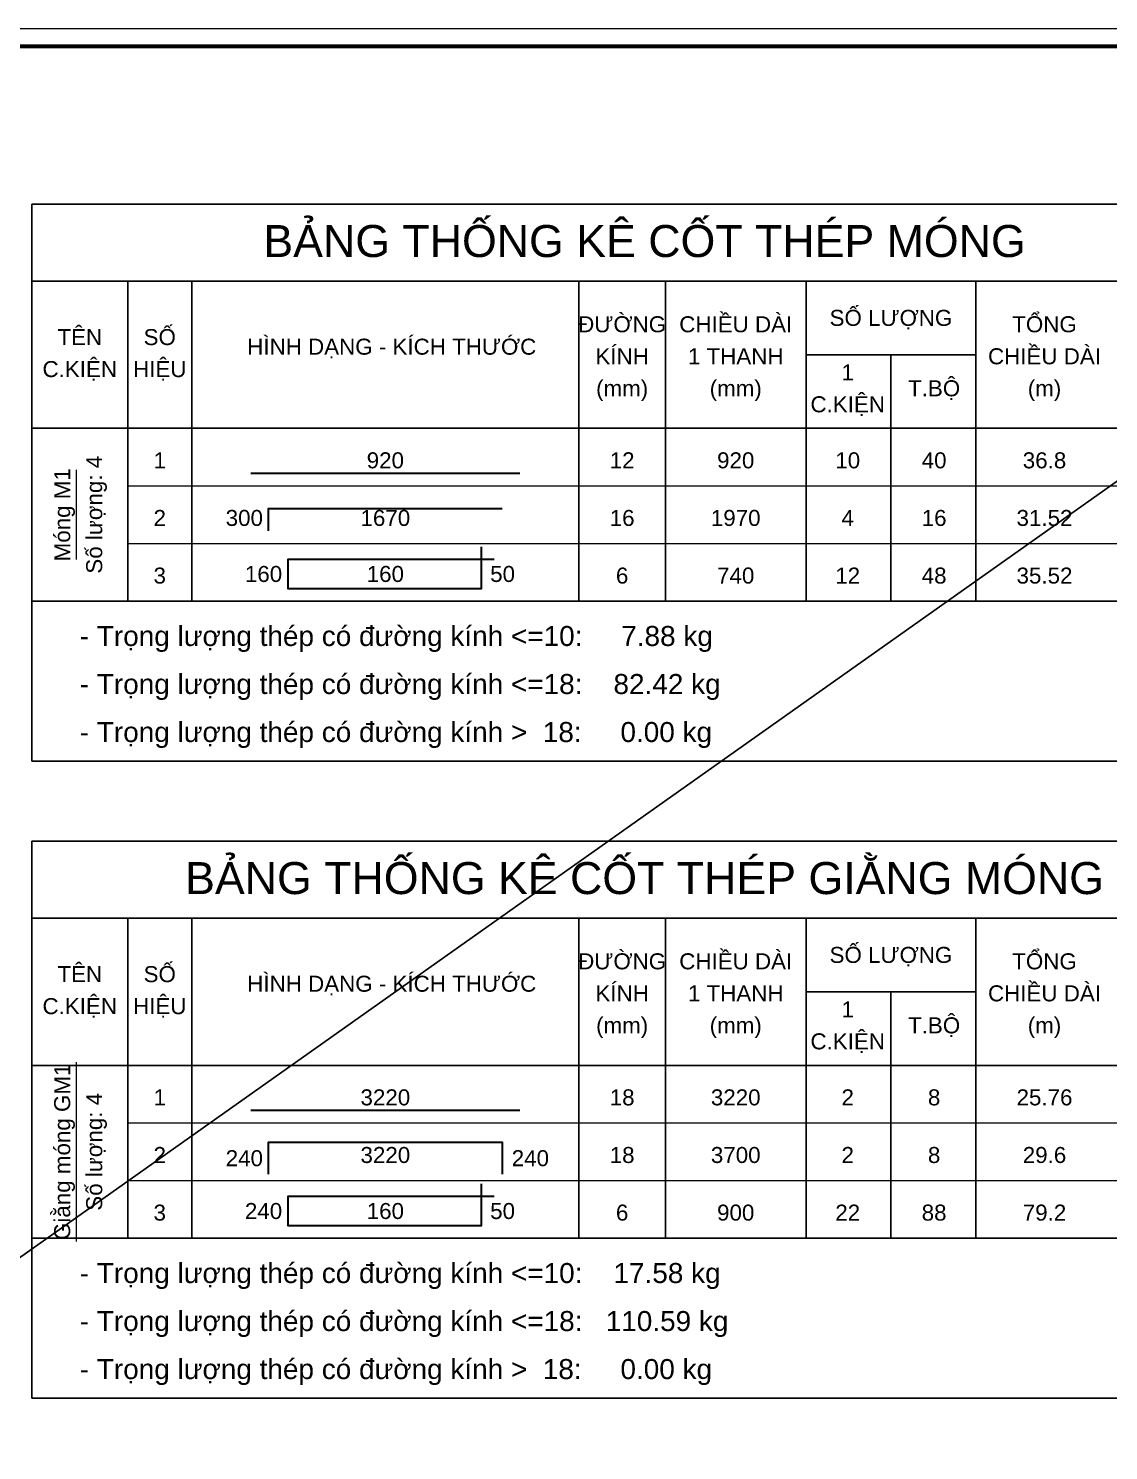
# Model space of a CAD drawing. Header units: millimetres. Extents: x 19378 to 572383, y -1120116 to -527168.
# Drawn here: x 181174 to 184212, y -552345 to -548347 of the extents above; entities that cross this region are included whole.
import ezdxf
from ezdxf.enums import TextEntityAlignment as Align

# ---------------------------------------------------------------- set-up
doc = ezdxf.new("R2010")
doc.units = ezdxf.units.MM
doc.header["$MEASUREMENT"] = 0
doc.linetypes.add('HIDDEN', pattern=[0.375, 0.25, -0.125])
doc.layers.get('Defpoints').update_dxf_attribs({"color": 1})
doc.layers.add('KCS_Plotter', color=11, linetype='Continuous', plot=False)
doc.layers.add('Khungten_LCDI', color=7, linetype='Continuous')
for name, color, linetype, lineweight in [('LC MANH DUT', 35, 'HIDDEN', 5), ('LC Net dam 1', 30, 'Continuous', 30), ('LC Net thay', 7, 'Continuous', 25), ('LC Text1', 3, 'Continuous', 20)]:
    doc.layers.add(name, color=color, linetype=linetype, lineweight=lineweight)
doc.styles.add('Hoa', font='micross.ttf')
doc.styles.add('Khungten', font='VHAVAN.TTF', dxfattribs={"width": 0.9, "height": 5000})
doc.styles.add('Thuong', font='micross.ttf')
doc.styles.add('Title', font='VHBLACK.TTF', dxfattribs={"width": 0.8})

# ---------------------------------------------------------------- blocks, each defined once
blk = doc.blocks.new('Nha o can bo nhan vien Trung doan')
at = {"layer": 'Defpoints', "lineweight": 0}
blk.add_lwpolyline([(-1200, -14850), (-1200, 14850), (40800, 14850), (40800, -14850)], close=True, dxfattribs=at)
at = {"layer": 'Khungten_LCDI', "color": 5, "lineweight": 60}
blk.add_lwpolyline([(0, -14650), (0, 14650), (40600, 14650), (40600, -14650)], close=True, dxfattribs=at)
at = {"color": 7, "style": 'Khungten', "width": 0.8}
for tag, p in [('REVISION', (39499, -10746)), ('NGAYHT', (39576, -11636))]:
    blk.add_attdef(tag, text='', height=200, dxfattribs=at).set_placement(p, align=Align.CENTER)
at = {"layer": 'LC Text1', "style": 'Title', "width": 1.485915}
for tag, p, p2 in [('TENBANVE1', (36913, -8886), (40339, -8886)), ('TENBANVE2', (36913, -9562), (40339, -9562))]:
    blk.add_attdef(tag, text='', height=250, dxfattribs=at).set_placement(p, p2, align=Align.FIT)
at = {"layer": 'LC Text1', "style": 'Title', "width": 0.7}
blk.add_attdef('SOBANVE', text='', height=250, dxfattribs=at).set_placement((39562, -13896), align=Align.CENTER)

msp = doc.modelspace()

# ---------------------------------------------------------------- linework, layer by layer
at = {"layer": 'KCS_Plotter', "ltscale": 2}
msp.add_line((175535.5, -555772.3), (186035.6, -548347.2), dxfattribs=at)
at = {"layer": 'LC MANH DUT'}
for p, q in [((181453, -549633.4), (184630, -549633.4)), ((181453, -549795.4), (184630, -549795.4)), ((181453, -549957.4), (184630, -549957.4)), ((181453, -551424.4), (184630, -551424.4)), ((181453, -551586.4), (184630, -551586.4)), ((181453, -551748.4), (184630, -551748.4))]:
    msp.add_line(p, q, dxfattribs=at)
at = {"layer": 'LC Net dam 1'}
for points in [[(181799.5, -549597.4), (182555.5, -549597.4)], [(181849, -549759.4), (181849, -549696.4), (182506, -549696.4)], [(182483.5, -549840.4), (181903, -549840.4), (181903, -549921.4), (182447.5, -549921.4), (182447.5, -549804.4)], [(181799.5, -551388.4), (182555.5, -551388.4)], [(181849, -551568.4), (181849, -551478.4), (182506, -551478.4), (182506, -551568.4)], [(182483.5, -551631.4), (181903, -551631.4), (181903, -551712.4), (182447.5, -551712.4), (182447.5, -551595.4)]]:
    msp.add_lwpolyline(points, dxfattribs=at)
at = {"layer": 'LC Net thay'}
for p, q in [((181183, -548841.4), (184630, -548841.4)), ((181183, -548841.4), (181183, -550407.4)), ((181183, -549057.4), (184630, -549057.4)), ((181453, -549057.4), (181453, -549957.4)), ((181633, -549057.4), (181633, -549957.4)), ((182722, -549057.4), (182722, -549957.4)), ((182965, -549057.4), (182965, -549957.4)), ((183361, -549057.4), (183361, -549957.4)), ((183838, -549057.4), (183838, -549957.4)), ((183361, -549264.4), (183838, -549264.4)), ((183599.5, -549264.4), (183599.5, -549957.4)), ((181183, -549471.4), (184630, -549471.4)), ((181183, -549957.4), (184630, -549957.4)), ((181183, -550407.4), (184630, -550407.4)), ((181183, -550632.4), (184630, -550632.4)), ((181183, -550632.4), (181183, -552198.4)), ((181183, -550848.4), (184630, -550848.4)), ((181453, -550848.4), (181453, -551748.4)), ((181633, -550848.4), (181633, -551748.4)), ((182722, -550848.4), (182722, -551748.4)), ((182965, -550848.4), (182965, -551748.4)), ((183361, -550848.4), (183361, -551748.4)), ((183838, -550848.4), (183838, -551748.4)), ((183361, -551055.4), (183838, -551055.4)), ((183599.5, -551055.4), (183599.5, -551748.4)), ((181183, -551262.4), (184630, -551262.4)), ((181183, -551748.4), (184630, -551748.4)), ((181183, -552198.4), (184630, -552198.4))]:
    msp.add_line(p, q, dxfattribs=at)
at = {"layer": 'LC Text1'}
for p, q in [((181309, -549840.4), (181309, -549588.4)), ((181183, -549957.4), (184630, -549957.4)), ((181309, -551757.4), (181309, -551253.4)), ((181183, -551748.4), (184630, -551748.4))]:
    msp.add_line(p, q, dxfattribs=at)

# ---------------------------------------------------------------- block references
at = {"layer": 'LC Net thay', "xscale": 0.2500028331738406, "yscale": 0.2500028331738406, "zscale": 0.2500028331738406}
msp.add_blockref('Nha o can bo nhan vien Trung doan', (175835.5, -552059.7, 0), dxfattribs=at)

# ---------------------------------------------------------------- texts
at = {"layer": 'LC Text1', "color": 4, "style": 'Hoa'}
for s, p in [('BẢNG THỐNG KÊ CỐT THÉP MÓNG', (182906.5, -548989.9)), ('BẢNG THỐNG KÊ CỐT THÉP GIẰNG MÓNG', (182906.5, -550780.9))]:
    msp.add_text(s, height=90, dxfattribs=at).set_placement(p, align=Align.CENTER)
at = {"layer": 'LC Text1'}
for s, style, p in [('ĐƯỜNG', 'Hoa', (182843.5, -549201.4)), ('CHIỀU DÀI', 'Hoa', (183163, -549201.4)), ('SỐ LƯỢNG', 'Hoa', (183599.5, -549183.4)), ('TỔNG', 'Hoa', (184031.5, -549201.4)), ('TÊN', 'Hoa', (181318, -549237.4)), ('SỐ', 'Hoa', (181543, -549237.4)), ('HÌNH DẠNG - KÍCH THƯỚC', 'Hoa', (182195.5, -549264.4)), ('KÍNH', 'Hoa', (182843.5, -549291.4)), ('1 THANH', 'Hoa', (183163, -549291.4)), ('CHIỀU DÀI', 'Hoa', (184031.5, -549291.4)), ('C.KIỆN', 'Hoa', (181318, -549327.4)), ('HIỆU', 'Hoa', (181543, -549327.4)), ('1', 'Hoa', (183478, -549336.4)), ('(mm)', 'Thuong', (182843.5, -549381.4)), ('(mm)', 'Thuong', (183163, -549381.4)), ('T.BỘ', 'Hoa', (183721, -549381.4)), ('(m)', 'Thuong', (184031.5, -549381.4)), ('C.KIỆN', 'Hoa', (183478, -549426.4)), ('ĐƯỜNG', 'Hoa', (182843.5, -550992.4)), ('CHIỀU DÀI', 'Hoa', (183163, -550992.4)), ('SỐ LƯỢNG', 'Hoa', (183599.5, -550974.4)), ('TỔNG', 'Hoa', (184031.5, -550992.4)), ('TÊN', 'Hoa', (181318, -551028.4)), ('SỐ', 'Hoa', (181543, -551028.4)), ('HÌNH DẠNG - KÍCH THƯỚC', 'Hoa', (182195.5, -551055.4)), ('KÍNH', 'Hoa', (182843.5, -551082.4)), ('CHIỀU DÀI', 'Hoa', (184031.5, -551082.4)), ('C.KIỆN', 'Hoa', (181318, -551118.4)), ('HIỆU', 'Hoa', (181543, -551118.4)), ('1 THANH', 'Hoa', (183163, -551082.4)), ('1', 'Hoa', (183478, -551127.4)), ('(mm)', 'Thuong', (182843.5, -551172.4)), ('(mm)', 'Thuong', (183163, -551172.4)), ('T.BỘ', 'Hoa', (183721, -551172.4)), ('(m)', 'Thuong', (184031.5, -551172.4)), ('C.KIỆN', 'Hoa', (183478, -551217.4))]:
    msp.add_text(s, height=45, dxfattribs=dict(at, style=style)).set_placement(p, align=Align.CENTER)
at = {"layer": 'LC Text1', "style": 'Hoa'}
for s, p in [('1', (181543, -549597.4)), ('920', (182177.5, -549597.4)), ('12', (182843.5, -549597.4)), ('920', (183163, -549597.4)), ('10', (183478, -549597.4)), ('40', (183721, -549597.4)), ('36.8', (184031.5, -549597.4)), ('2', (181543, -549759.4)), ('1670', (182177.5, -549759.4)), ('16', (182843.5, -549759.4)), ('3', (181543, -549921.4)), ('160', (182177.5, -549916.9)), ('6', (182843.5, -549921.4)), ('1', (181543, -551388.4)), ('3220', (182177.5, -551388.4)), ('18', (182843.5, -551388.4)), ('3220', (183163, -551388.4)), ('2', (183478, -551388.4)), ('8', (183721, -551388.4)), ('25.76', (184031.5, -551388.4)), ('2', (181543, -551550.4)), ('3220', (182177.5, -551550.4)), ('18', (182843.5, -551550.4)), ('3', (181543, -551712.4)), ('160', (182177.5, -551707.9)), ('6', (182843.5, -551712.4))]:
    msp.add_text(s, height=45, dxfattribs=at).set_placement(p, align=Align.BOTTOM_CENTER)
for s, p in [('Móng M1', (181291, -549714.4)), ('Số lượng: 4', (181381, -549714.4)), ('Giằng móng GM1', (181291, -551505.4)), ('Số lượng: 4', (181381, -551505.4))]:
    msp.add_text(s, height=45, rotation=90.0002, dxfattribs=at).set_placement(p, align=Align.CENTER)
for s, p in [('300', (181833.3, -549759.4)), ('160', (181887.3, -549916.9)), ('240', (181833.3, -551559.4)), ('240', (181887.3, -551707.9))]:
    msp.add_text(s, height=45, dxfattribs=at).set_placement(p, align=Align.BOTTOM_RIGHT)
at = {"layer": 'LC Text1', "color": 7, "style": 'Hoa'}
for s, p in [('1970', (183163, -549759.4)), ('4', (183478, -549759.4)), ('16', (183721, -549759.4)), ('31.52', (184031.5, -549759.4)), ('740', (183163, -549921.4)), ('12', (183478, -549921.4)), ('48', (183721, -549921.4)), ('35.52', (184031.5, -549921.4)), ('3700', (183163, -551550.4)), ('2', (183478, -551550.4)), ('8', (183721, -551550.4)), ('29.6', (184031.5, -551550.4)), ('900', (183163, -551712.4)), ('22', (183478, -551712.4)), ('88', (183721, -551712.4)), ('79.2', (184031.5, -551712.4))]:
    msp.add_text(s, height=45, dxfattribs=at).set_placement(p, align=Align.BOTTOM_CENTER)
at = {"layer": 'LC Text1', "style": 'Hoa'}
for s, p in [('50', (182472.3, -549916.9)), ('240', (182533, -551559.4)), ('50', (182472.3, -551707.9))]:
    msp.add_text(s, height=45, dxfattribs=at).set_placement(p, align=Align.BOTTOM_LEFT)
for s, p in [('- Trọng lượng thép có đường kính <=10:     7.88 kg', (181318, -550083.4)), ('- Trọng lượng thép có đường kính <=18:    82.42 kg', (181318, -550218.4)), ('- Trọng lượng thép có đường kính >  18:     0.00 kg', (181318, -550353.4)), ('- Trọng lượng thép có đường kính <=10:    17.58 kg', (181318, -551874.4)), ('- Trọng lượng thép có đường kính <=18:   110.59 kg', (181318, -552009.4)), ('- Trọng lượng thép có đường kính >  18:     0.00 kg', (181318, -552144.4))]:
    msp.add_text(s, height=56.25, dxfattribs=at).set_placement(p)

doc.saveas('drawing.dxf')
